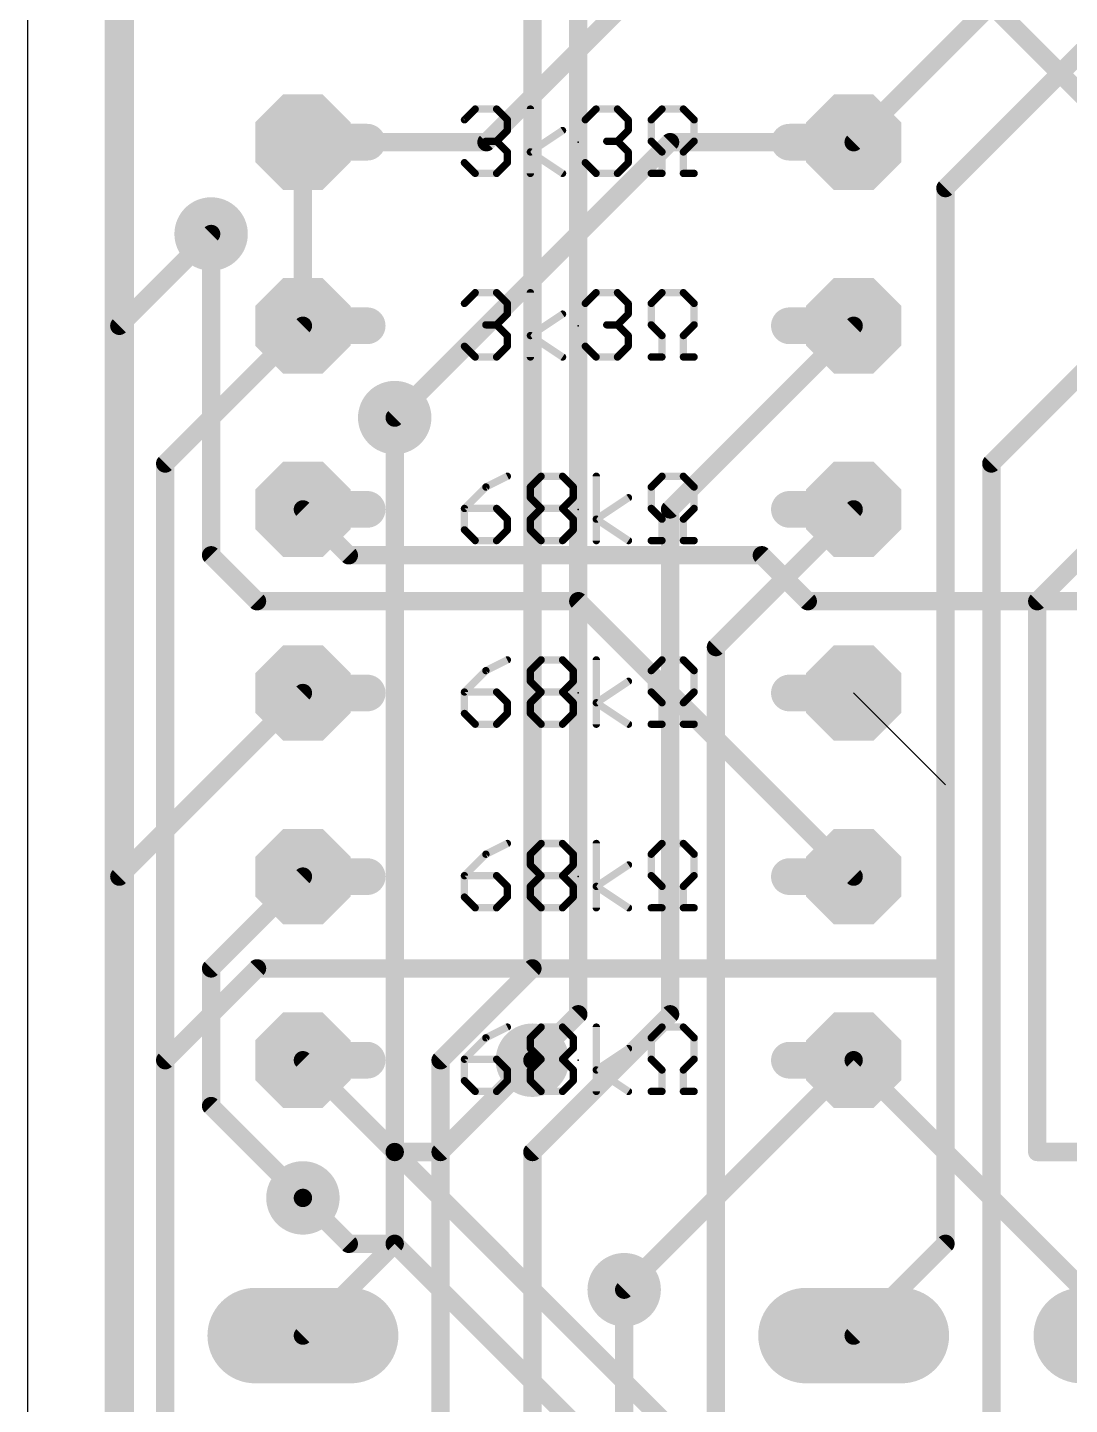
# Model space of a CAD drawing. Extents: x 0 to 1.69, y 0 to 1.95.
# Drawn here: x 0 to 0.568, y 0.713 to 1.462 of the extents above; entities that cross this region are included whole.
import ezdxf

# ---------------------------------------------------------------- set-up
doc = ezdxf.new("R2010")
doc.units = 0
for name, color, linetype in [('1', 22, 'CONTINUOUS'), ('16', 175, 'CONTINUOUS'), ('17', 82, 'CONTINUOUS'), ('18', 82, 'CONTINUOUS'), ('19', 53, 'CONTINUOUS'), ('20', 7, 'CONTINUOUS'), ('23', 7, 'CONTINUOUS'), ('27', 253, 'CONTINUOUS'), ('51', 253, 'CONTINUOUS')]:
    doc.layers.add(name, color=color, linetype=linetype)

# ---------------------------------------------------------------- blocks, each defined once
blk = doc.blocks.new('LONGP100')
at = {"const_width": 1}
blk.add_lwpolyline([(-0.5, 0), (0.5, 0)], dxfattribs=at)
at = {"const_width": 0.5}
for points in [[(-0.5, 0.25, 1), (-0.5, -0.25)], [(0.5, -0.25, 1), (0.5, 0.25)]]:
    blk.add_lwpolyline(points, format="xyb", dxfattribs=at)
blk = doc.blocks.new('OCTAGONP')
at = {"const_width": 0.5}
blk.add_lwpolyline([(-0.25, -0.103553), (-0.25, 0.103553), (-0.103553, 0.25), (0.103553, 0.25), (0.25, 0.103553), (0.25, -0.103553), (0.103553, -0.25), (-0.103553, -0.25), (-0.25, -0.103553), (-0.25, 0.103553)], dxfattribs=at)
blk = doc.blocks.new('ROUNDV')
at = {"const_width": 0.5}
blk.add_lwpolyline([(0, -0.25, 1), (0, 0.25, 1), (0, -0.25)], format="xyb", dxfattribs=at)

msp = doc.modelspace()

# ---------------------------------------------------------------- linework, layer by layer
at = {"layer": '1'}
for points, const_width in [([(0.05, 0.05), (0.05, 1.85)], 0.016), ([(0.25, 1.4), (0.35, 1.5)], 0.01), ([(0.5, 1.5), (0.6, 1.4)], 0.01), ([(0.15, 1.3), (0.15, 1.4)], 0.01), ([(0.15, 1.4), (0.25, 1.4)], 0.01), ([(0.35, 1.4), (0.2, 1.25)], 0.01), ([(0.45, 1.4), (0.35, 1.4)], 0.01), ([(0.1, 1.35), (0.1, 1.175)], 0.01), ([(0.175, 1.175), (0.15, 1.2)], 0.01), ([(0.1, 1.175), (0.125, 1.15)], 0.01), ([(0.4, 1.175), (0.175, 1.175)], 0.01), ([(0.425, 1.15), (0.4, 1.175)], 0.01), ([(0.125, 1.15), (0.3, 1.15)], 0.01), ([(0.3, 1.15), (0.45, 1)], 0.01), ([(0.65, 1.15), (0.425, 1.15)], 0.01), ([(0.05, 1), (0.15, 1.1)], 0.01), ([(0.5, 0.95), (0.5, 1.05)], 0.01), ([(0.05, 0.075), (0.05, 1)], 0.01), ([(0.075, 0.9), (0.125, 0.95)], 0.01), ([(0.125, 0.95), (0.5, 0.95)], 0.01), ([(0.075, 0.35), (0.075, 0.9)], 0.01), ([(0.2, 0.85), (0.15, 0.9)], 0.01), ([(0.225, 0.85), (0.275, 0.9)], 0.01), ([(0.45, 0.9), (0.325, 0.775)], 0.01), ([(0.45, 0.9), (0.6, 0.75)], 0.01), ([(0.35, 0.7), (0.2, 0.85)], 0.01), ([(0.2, 0.85), (0.225, 0.85)], 0.01), ([(0.175, 0.8), (0.15, 0.825)], 0.01), ([(0.2, 0.8), (0.175, 0.8)], 0.01), ([(0.375, 0.625), (0.2, 0.8)], 0.01)]:
    msp.add_lwpolyline(points, dxfattribs=dict(at, const_width=const_width))
at = {"layer": '1', "const_width": 0.005}
for points in [[(0.1525, 1.4, 1), (0.1475, 1.4)], [(0.15, 1.4025, 1), (0.15, 1.3975)], [(0.248232, 1.401768, 1), (0.251768, 1.398232)], [(0.25, 1.3975, 1), (0.25, 1.4025)], [(0.35, 1.4025, 1), (0.35, 1.3975)], [(0.351768, 1.398232, 1), (0.348232, 1.401768)], [(0.45, 1.3975, 1), (0.45, 1.4025)], [(0.1025, 1.35, 1), (0.0975, 1.35)], [(0.1475, 1.3, 1), (0.1525, 1.3)], [(0.198232, 1.251768, 1), (0.201768, 1.248232)], [(0.151768, 1.201768, 1), (0.148232, 1.198232)], [(0.101768, 1.176768, 1), (0.098232, 1.173232)], [(0.0975, 1.175, 1), (0.1025, 1.175)], [(0.175, 1.1775, 1), (0.175, 1.1725)], [(0.173232, 1.173232, 1), (0.176768, 1.176768)], [(0.401768, 1.176768, 1), (0.398232, 1.173232)], [(0.4, 1.1725, 1), (0.4, 1.1775)], [(0.125, 1.1525, 1), (0.125, 1.1475)], [(0.301768, 1.151768, 1), (0.298232, 1.148232)], [(0.3, 1.1475, 1), (0.3, 1.1525)], [(0.425, 1.1525, 1), (0.425, 1.1475)], [(0.123232, 1.148232, 1), (0.126768, 1.151768)], [(0.423232, 1.148232, 1), (0.426768, 1.151768)], [(0.151768, 1.098232, 1), (0.148232, 1.101768)], [(0.5025, 1.05, 1), (0.4975, 1.05)], [(0.0525, 1, 1), (0.0475, 1)], [(0.048232, 1.001768, 1), (0.051768, 0.998232)], [(0.448232, 0.998232, 1), (0.451768, 1.001768)], [(0.125, 0.9525, 1), (0.125, 0.9475)], [(0.126768, 0.948232, 1), (0.123232, 0.951768)], [(0.4975, 0.95, 1), (0.5025, 0.95)], [(0.5, 0.9475, 1), (0.5, 0.9525)], [(0.0775, 0.9, 1), (0.0725, 0.9)], [(0.073232, 0.901768, 1), (0.076768, 0.898232)], [(0.151768, 0.901768, 1), (0.148232, 0.898232)], [(0.276768, 0.898232, 1), (0.273232, 0.901768)], [(0.451768, 0.901768, 1), (0.448232, 0.898232)], [(0.451768, 0.898232, 1), (0.448232, 0.901768)], [(0.201768, 0.851768, 1), (0.198232, 0.848232)], [(0.2, 0.8525, 1), (0.2, 0.8475)], [(0.225, 0.8475, 1), (0.225, 0.8525)], [(0.198232, 0.848232, 1), (0.201768, 0.851768)], [(0.223232, 0.851768, 1), (0.226768, 0.848232)], [(0.151768, 0.826768, 1), (0.148232, 0.823232)], [(0.175, 0.8025, 1), (0.175, 0.7975)], [(0.173232, 0.798232, 1), (0.176768, 0.801768)], [(0.201768, 0.801768, 1), (0.198232, 0.798232)], [(0.2, 0.7975, 1), (0.2, 0.8025)], [(0.323232, 0.776768, 1), (0.326768, 0.773232)]]:
    msp.add_lwpolyline(points, format="xyb", dxfattribs=at)
at = {"layer": '16'}
for points, const_width in [([(0.05, 0.05), (0.05, 1.85)], 0.016), ([(0.3, 0.925), (0.3, 1.825)], 0.01), ([(0.275, 0.95), (0.275, 1.675)], 0.01), ([(0.45, 1.4), (0.525, 1.475)], 0.01), ([(0.575, 1.45), (0.5, 1.375)], 0.01), ([(0.5, 1.375), (0.5, 0.8)], 0.01), ([(0.05, 1.3), (0.1, 1.35)], 0.01), ([(0.05, 0.35), (0.05, 1.3)], 0.01), ([(0.15, 1.3), (0.075, 1.225)], 0.01), ([(0.45, 1.3), (0.35, 1.2)], 0.01), ([(0.525, 1.225), (0.6, 1.3)], 0.01), ([(0.2, 1.25), (0.2, 0.8)], 0.01), ([(0.075, 1.225), (0.075, 0.625)], 0.01), ([(0.525, 0.525), (0.525, 1.225)], 0.01), ([(0.35, 1.2), (0.35, 0.925)], 0.01), ([(0.45, 1.2), (0.375, 1.125)], 0.01), ([(0.6, 1.2), (0.55, 1.15)], 0.01), ([(0.55, 1.15), (0.55, 0.85)], 0.01), ([(0.375, 1.125), (0.375, 0.425)], 0.01), ([(0.1, 0.95), (0.15, 1)], 0.01), ([(0.1, 0.875), (0.1, 0.95)], 0.01), ([(0.225, 0.9), (0.275, 0.95)], 0.01), ([(0.35, 0.925), (0.275, 0.85)], 0.01), ([(0.275, 0.9), (0.3, 0.925)], 0.01), ([(0.225, 0.425), (0.225, 0.9)], 0.01), ([(0.15, 0.825), (0.1, 0.875)], 0.01), ([(0.275, 0.85), (0.275, 0.675)], 0.01), ([(0.55, 0.85), (0.6, 0.85)], 0.01), ([(0.2, 0.8), (0.15, 0.75)], 0.01), ([(0.5, 0.8), (0.45, 0.75)], 0.01), ([(0.325, 0.775), (0.325, 0.625)], 0.01)]:
    msp.add_lwpolyline(points, dxfattribs=dict(at, const_width=const_width))
at = {"layer": '16', "const_width": 0.005}
for points in [[(0.448232, 1.401768, 1), (0.451768, 1.398232)], [(0.5025, 1.375, 1), (0.4975, 1.375)], [(0.498232, 1.376768, 1), (0.501768, 1.373232)], [(0.101768, 1.348232, 1), (0.098232, 1.351768)], [(0.0525, 1.3, 1), (0.0475, 1.3)], [(0.151768, 1.298232, 1), (0.148232, 1.301768)], [(0.451768, 1.298232, 1), (0.448232, 1.301768)], [(0.048232, 1.301768, 1), (0.051768, 1.298232)], [(0.2025, 1.25, 1), (0.1975, 1.25)], [(0.0775, 1.225, 1), (0.0725, 1.225)], [(0.5275, 1.225, 1), (0.5225, 1.225)], [(0.073232, 1.226768, 1), (0.076768, 1.223232)], [(0.523232, 1.226768, 1), (0.526768, 1.223232)], [(0.3525, 1.2, 1), (0.3475, 1.2)], [(0.348232, 1.201768, 1), (0.351768, 1.198232)], [(0.451768, 1.198232, 1), (0.448232, 1.201768)], [(0.5525, 1.15, 1), (0.5475, 1.15)], [(0.548232, 1.151768, 1), (0.551768, 1.148232)], [(0.3775, 1.125, 1), (0.3725, 1.125)], [(0.373232, 1.126768, 1), (0.376768, 1.123232)], [(0.151768, 0.998232, 1), (0.148232, 1.001768)], [(0.1025, 0.95, 1), (0.0975, 0.95)], [(0.098232, 0.951768, 1), (0.101768, 0.948232)], [(0.2725, 0.95, 1), (0.2775, 0.95)], [(0.276768, 0.948232, 1), (0.273232, 0.951768)], [(0.301768, 0.923232, 1), (0.298232, 0.926768)], [(0.351768, 0.923232, 1), (0.348232, 0.926768)], [(0.2975, 0.925, 1), (0.3025, 0.925)], [(0.3475, 0.925, 1), (0.3525, 0.925)], [(0.2275, 0.9, 1), (0.2225, 0.9)], [(0.223232, 0.901768, 1), (0.226768, 0.898232)], [(0.273232, 0.901768, 1), (0.276768, 0.898232)], [(0.101768, 0.876768, 1), (0.098232, 0.873232)], [(0.0975, 0.875, 1), (0.1025, 0.875)], [(0.2775, 0.85, 1), (0.2725, 0.85)], [(0.55, 0.8525, 1), (0.55, 0.8475)], [(0.273232, 0.851768, 1), (0.276768, 0.848232)], [(0.5475, 0.85, 1), (0.5525, 0.85)], [(0.148232, 0.823232, 1), (0.151768, 0.826768)], [(0.1975, 0.8, 1), (0.2025, 0.8)], [(0.201768, 0.798232, 1), (0.198232, 0.801768)], [(0.4975, 0.8, 1), (0.5025, 0.8)], [(0.501768, 0.798232, 1), (0.498232, 0.801768)], [(0.3275, 0.775, 1), (0.3225, 0.775)], [(0.148232, 0.751768, 1), (0.151768, 0.748232)], [(0.448232, 0.751768, 1), (0.451768, 0.748232)]]:
    msp.add_lwpolyline(points, format="xyb", dxfattribs=at)
at = {"layer": '19'}
msp.add_line((0.5, 1.05), (0.45, 1.1), dxfattribs=at)
at = {"layer": '20'}
msp.add_line((0, 1.949606), (0, 0), dxfattribs=at)
at = {"layer": '23'}
for p in [(0.3, 1.4), (0.3, 1.3), (0.3, 1.2), (0.3, 1.1), (0.3, 1), (0.3, 0.9)]:
    msp.add_point(p, dxfattribs=at)
at = {"layer": '27', "const_width": 0.004}
for points in [[(0.238, 1.412192), (0.243838, 1.41803)], [(0.243838, 1.41803), (0.255515, 1.41803)], [(0.255515, 1.41803), (0.261353, 1.412192)], [(0.273911, 1.383), (0.273911, 1.41803)], [(0.303836, 1.412192), (0.309674, 1.41803)], [(0.309674, 1.41803), (0.321351, 1.41803)], [(0.321351, 1.41803), (0.327189, 1.412192)], [(0.339747, 1.412192), (0.345585, 1.41803)], [(0.345585, 1.41803), (0.357262, 1.41803)], [(0.357262, 1.41803), (0.3631, 1.412192)], [(0.261353, 1.412192), (0.261353, 1.406353)], [(0.327189, 1.412192), (0.327189, 1.406353)], [(0.339747, 1.400515), (0.339747, 1.412192)], [(0.3631, 1.412192), (0.3631, 1.400515)], [(0.255515, 1.400515), (0.249677, 1.400515)], [(0.261353, 1.406353), (0.255515, 1.400515)], [(0.255515, 1.400515), (0.261353, 1.394677)], [(0.273911, 1.394677), (0.291426, 1.406353)], [(0.321351, 1.400515), (0.315513, 1.400515)], [(0.327189, 1.406353), (0.321351, 1.400515)], [(0.321351, 1.400515), (0.327189, 1.394677)], [(0.345585, 1.394677), (0.339747, 1.400515)], [(0.3631, 1.400515), (0.357262, 1.394677)], [(0.261353, 1.394677), (0.261353, 1.388838)], [(0.291426, 1.383), (0.273911, 1.394677)], [(0.327189, 1.394677), (0.327189, 1.388838)], [(0.345585, 1.383), (0.345585, 1.394677)], [(0.357262, 1.394677), (0.357262, 1.383)], [(0.243838, 1.383), (0.238, 1.388838)], [(0.261353, 1.388838), (0.255515, 1.383)], [(0.309674, 1.383), (0.303836, 1.388838)], [(0.327189, 1.388838), (0.321351, 1.383)], [(0.255515, 1.383), (0.243838, 1.383)], [(0.321351, 1.383), (0.309674, 1.383)], [(0.339747, 1.383), (0.345585, 1.383)], [(0.357262, 1.383), (0.3631, 1.383)], [(0.238, 1.312192), (0.243838, 1.31803)], [(0.243838, 1.31803), (0.255515, 1.31803)], [(0.255515, 1.31803), (0.261353, 1.312192)], [(0.273911, 1.283), (0.273911, 1.31803)], [(0.303836, 1.312192), (0.309674, 1.31803)], [(0.309674, 1.31803), (0.321351, 1.31803)], [(0.321351, 1.31803), (0.327189, 1.312192)], [(0.339747, 1.312192), (0.345585, 1.31803)], [(0.345585, 1.31803), (0.357262, 1.31803)], [(0.357262, 1.31803), (0.3631, 1.312192)], [(0.261353, 1.312192), (0.261353, 1.306353)], [(0.327189, 1.312192), (0.327189, 1.306353)], [(0.339747, 1.300515), (0.339747, 1.312192)], [(0.3631, 1.312192), (0.3631, 1.300515)], [(0.261353, 1.306353), (0.255515, 1.300515)], [(0.273911, 1.294677), (0.291426, 1.306353)], [(0.327189, 1.306353), (0.321351, 1.300515)], [(0.255515, 1.300515), (0.249677, 1.300515)], [(0.255515, 1.300515), (0.261353, 1.294677)], [(0.321351, 1.300515), (0.315513, 1.300515)], [(0.321351, 1.300515), (0.327189, 1.294677)], [(0.345585, 1.294677), (0.339747, 1.300515)], [(0.3631, 1.300515), (0.357262, 1.294677)], [(0.243838, 1.283), (0.238, 1.288838)], [(0.261353, 1.288838), (0.255515, 1.283)], [(0.261353, 1.294677), (0.261353, 1.288838)], [(0.291426, 1.283), (0.273911, 1.294677)], [(0.309674, 1.283), (0.303836, 1.288838)], [(0.327189, 1.288838), (0.321351, 1.283)], [(0.327189, 1.294677), (0.327189, 1.288838)], [(0.345585, 1.283), (0.345585, 1.294677)], [(0.357262, 1.294677), (0.357262, 1.283)], [(0.255515, 1.283), (0.243838, 1.283)], [(0.321351, 1.283), (0.309674, 1.283)], [(0.339747, 1.283), (0.345585, 1.283)], [(0.357262, 1.283), (0.3631, 1.283)], [(0.261353, 1.21803), (0.249677, 1.212192)], [(0.273911, 1.212192), (0.279749, 1.21803)], [(0.279749, 1.21803), (0.291426, 1.21803)], [(0.291426, 1.21803), (0.297264, 1.212192)], [(0.309821, 1.183), (0.309821, 1.21803)], [(0.339747, 1.212192), (0.345585, 1.21803)], [(0.345585, 1.21803), (0.357262, 1.21803)], [(0.357262, 1.21803), (0.3631, 1.212192)], [(0.249677, 1.212192), (0.238, 1.200515)], [(0.273911, 1.206353), (0.273911, 1.212192)], [(0.279749, 1.200515), (0.273911, 1.206353)], [(0.297264, 1.206353), (0.291426, 1.200515)], [(0.297264, 1.212192), (0.297264, 1.206353)], [(0.309821, 1.194677), (0.327336, 1.206353)], [(0.339747, 1.200515), (0.339747, 1.212192)], [(0.3631, 1.212192), (0.3631, 1.200515)], [(0.238, 1.200515), (0.238, 1.188838)], [(0.255515, 1.200515), (0.238, 1.200515)], [(0.261353, 1.194677), (0.255515, 1.200515)], [(0.273911, 1.194677), (0.279749, 1.200515)], [(0.279749, 1.200515), (0.291426, 1.200515)], [(0.291426, 1.200515), (0.297264, 1.194677)], [(0.345585, 1.194677), (0.339747, 1.200515)], [(0.3631, 1.200515), (0.357262, 1.194677)], [(0.261353, 1.188838), (0.261353, 1.194677)], [(0.273911, 1.188838), (0.273911, 1.194677)], [(0.297264, 1.194677), (0.297264, 1.188838)], [(0.327336, 1.183), (0.309821, 1.194677)], [(0.345585, 1.183), (0.345585, 1.194677)], [(0.357262, 1.194677), (0.357262, 1.183)], [(0.238, 1.188838), (0.243838, 1.183)], [(0.243838, 1.183), (0.255515, 1.183)], [(0.255515, 1.183), (0.261353, 1.188838)], [(0.279749, 1.183), (0.273911, 1.188838)], [(0.291426, 1.183), (0.279749, 1.183)], [(0.297264, 1.188838), (0.291426, 1.183)], [(0.339747, 1.183), (0.345585, 1.183)], [(0.357262, 1.183), (0.3631, 1.183)], [(0.261353, 1.11803), (0.249677, 1.112192)], [(0.273911, 1.112192), (0.279749, 1.11803)], [(0.279749, 1.11803), (0.291426, 1.11803)], [(0.291426, 1.11803), (0.297264, 1.112192)], [(0.309821, 1.083), (0.309821, 1.11803)], [(0.339747, 1.112192), (0.345585, 1.11803)], [(0.345585, 1.11803), (0.357262, 1.11803)], [(0.357262, 1.11803), (0.3631, 1.112192)], [(0.249677, 1.112192), (0.238, 1.100515)], [(0.273911, 1.106353), (0.273911, 1.112192)], [(0.297264, 1.112192), (0.297264, 1.106353)], [(0.339747, 1.100515), (0.339747, 1.112192)], [(0.3631, 1.112192), (0.3631, 1.100515)], [(0.238, 1.100515), (0.238, 1.088838)], [(0.255515, 1.100515), (0.238, 1.100515)], [(0.261353, 1.094677), (0.255515, 1.100515)], [(0.279749, 1.100515), (0.273911, 1.106353)], [(0.273911, 1.094677), (0.279749, 1.100515)], [(0.279749, 1.100515), (0.291426, 1.100515)], [(0.297264, 1.106353), (0.291426, 1.100515)], [(0.291426, 1.100515), (0.297264, 1.094677)], [(0.309821, 1.094677), (0.327336, 1.106353)], [(0.345585, 1.094677), (0.339747, 1.100515)], [(0.3631, 1.100515), (0.357262, 1.094677)], [(0.261353, 1.088838), (0.261353, 1.094677)], [(0.273911, 1.088838), (0.273911, 1.094677)], [(0.297264, 1.094677), (0.297264, 1.088838)], [(0.327336, 1.083), (0.309821, 1.094677)], [(0.345585, 1.083), (0.345585, 1.094677)], [(0.357262, 1.094677), (0.357262, 1.083)], [(0.238, 1.088838), (0.243838, 1.083)], [(0.255515, 1.083), (0.261353, 1.088838)], [(0.279749, 1.083), (0.273911, 1.088838)], [(0.297264, 1.088838), (0.291426, 1.083)], [(0.243838, 1.083), (0.255515, 1.083)], [(0.291426, 1.083), (0.279749, 1.083)], [(0.339747, 1.083), (0.345585, 1.083)], [(0.357262, 1.083), (0.3631, 1.083)], [(0.261353, 1.01803), (0.249677, 1.012192)], [(0.273911, 1.012192), (0.279749, 1.01803)], [(0.279749, 1.01803), (0.291426, 1.01803)], [(0.291426, 1.01803), (0.297264, 1.012192)], [(0.309821, 0.983), (0.309821, 1.01803)], [(0.339747, 1.012192), (0.345585, 1.01803)], [(0.345585, 1.01803), (0.357262, 1.01803)], [(0.357262, 1.01803), (0.3631, 1.012192)], [(0.249677, 1.012192), (0.238, 1.000515)], [(0.273911, 1.006353), (0.273911, 1.012192)], [(0.297264, 1.012192), (0.297264, 1.006353)], [(0.339747, 1.000515), (0.339747, 1.012192)], [(0.3631, 1.012192), (0.3631, 1.000515)], [(0.279749, 1.000515), (0.273911, 1.006353)], [(0.297264, 1.006353), (0.291426, 1.000515)], [(0.309821, 0.994677), (0.327336, 1.006353)], [(0.238, 1.000515), (0.238, 0.988838)], [(0.255515, 1.000515), (0.238, 1.000515)], [(0.261353, 0.994677), (0.255515, 1.000515)], [(0.273911, 0.994677), (0.279749, 1.000515)], [(0.279749, 1.000515), (0.291426, 1.000515)], [(0.291426, 1.000515), (0.297264, 0.994677)], [(0.345585, 0.994677), (0.339747, 1.000515)], [(0.3631, 1.000515), (0.357262, 0.994677)], [(0.238, 0.988838), (0.243838, 0.983)], [(0.255515, 0.983), (0.261353, 0.988838)], [(0.261353, 0.988838), (0.261353, 0.994677)], [(0.273911, 0.988838), (0.273911, 0.994677)], [(0.279749, 0.983), (0.273911, 0.988838)], [(0.297264, 0.988838), (0.291426, 0.983)], [(0.297264, 0.994677), (0.297264, 0.988838)], [(0.327336, 0.983), (0.309821, 0.994677)], [(0.345585, 0.983), (0.345585, 0.994677)], [(0.357262, 0.994677), (0.357262, 0.983)], [(0.243838, 0.983), (0.255515, 0.983)], [(0.291426, 0.983), (0.279749, 0.983)], [(0.339747, 0.983), (0.345585, 0.983)], [(0.357262, 0.983), (0.3631, 0.983)], [(0.261353, 0.91803), (0.249677, 0.912192)], [(0.273911, 0.912192), (0.279749, 0.91803)], [(0.279749, 0.91803), (0.291426, 0.91803)], [(0.291426, 0.91803), (0.297264, 0.912192)], [(0.309821, 0.883), (0.309821, 0.91803)], [(0.339747, 0.912192), (0.345585, 0.91803)], [(0.345585, 0.91803), (0.357262, 0.91803)], [(0.357262, 0.91803), (0.3631, 0.912192)], [(0.249677, 0.912192), (0.238, 0.900515)], [(0.273911, 0.906353), (0.273911, 0.912192)], [(0.279749, 0.900515), (0.273911, 0.906353)], [(0.297264, 0.906353), (0.291426, 0.900515)], [(0.297264, 0.912192), (0.297264, 0.906353)], [(0.309821, 0.894677), (0.327336, 0.906353)], [(0.339747, 0.900515), (0.339747, 0.912192)], [(0.3631, 0.912192), (0.3631, 0.900515)], [(0.238, 0.900515), (0.238, 0.888838)], [(0.255515, 0.900515), (0.238, 0.900515)], [(0.261353, 0.894677), (0.255515, 0.900515)], [(0.273911, 0.894677), (0.279749, 0.900515)], [(0.279749, 0.900515), (0.291426, 0.900515)], [(0.291426, 0.900515), (0.297264, 0.894677)], [(0.345585, 0.894677), (0.339747, 0.900515)], [(0.3631, 0.900515), (0.357262, 0.894677)], [(0.261353, 0.888838), (0.261353, 0.894677)], [(0.273911, 0.888838), (0.273911, 0.894677)], [(0.297264, 0.894677), (0.297264, 0.888838)], [(0.327336, 0.883), (0.309821, 0.894677)], [(0.345585, 0.883), (0.345585, 0.894677)], [(0.357262, 0.894677), (0.357262, 0.883)], [(0.238, 0.888838), (0.243838, 0.883)], [(0.243838, 0.883), (0.255515, 0.883)], [(0.255515, 0.883), (0.261353, 0.888838)], [(0.279749, 0.883), (0.273911, 0.888838)], [(0.291426, 0.883), (0.279749, 0.883)], [(0.297264, 0.888838), (0.291426, 0.883)], [(0.339747, 0.883), (0.345585, 0.883)], [(0.357262, 0.883), (0.3631, 0.883)]]:
    msp.add_lwpolyline(points, dxfattribs=at)
at = {"layer": '27', "const_width": 0.002}
for points in [[(0.243838, 1.41903, 1), (0.243838, 1.41703)], [(0.244545, 1.417323, 1), (0.243131, 1.418737)], [(0.256222, 1.418737, 1), (0.254808, 1.417323)], [(0.255515, 1.41703, 1), (0.255515, 1.41903)], [(0.274911, 1.41803, 1), (0.272911, 1.41803)], [(0.309674, 1.41903, 1), (0.309674, 1.41703)], [(0.310382, 1.417323, 1), (0.308967, 1.418737)], [(0.322058, 1.418737, 1), (0.320644, 1.417323)], [(0.321351, 1.41703, 1), (0.321351, 1.41903)], [(0.345585, 1.41903, 1), (0.345585, 1.41703)], [(0.346292, 1.417323, 1), (0.344878, 1.418737)], [(0.357969, 1.418737, 1), (0.356555, 1.417323)], [(0.357262, 1.41703, 1), (0.357262, 1.41903)], [(0.237293, 1.412899, 1), (0.238707, 1.411484)], [(0.262353, 1.412192, 1), (0.260353, 1.412192)], [(0.260646, 1.411484, 1), (0.26206, 1.412899)], [(0.303129, 1.412899, 1), (0.304543, 1.411484)], [(0.328189, 1.412192, 1), (0.326189, 1.412192)], [(0.326482, 1.411484, 1), (0.327897, 1.412899)], [(0.340747, 1.412192, 1), (0.338747, 1.412192)], [(0.33904, 1.412899, 1), (0.340454, 1.411484)], [(0.3641, 1.412192, 1), (0.3621, 1.412192)], [(0.362393, 1.411484, 1), (0.363807, 1.412899)], [(0.249677, 1.401515, 1), (0.249677, 1.399515)], [(0.256222, 1.401222, 1), (0.254808, 1.399808)], [(0.255515, 1.399515, 1), (0.255515, 1.401515)], [(0.260353, 1.406353, 1), (0.262353, 1.406353)], [(0.26206, 1.405646, 1), (0.260646, 1.40706)], [(0.29198, 1.405521, 1), (0.290871, 1.407185)], [(0.315513, 1.401515, 1), (0.315513, 1.399515)], [(0.322058, 1.401222, 1), (0.320644, 1.399808)], [(0.321351, 1.399515, 1), (0.321351, 1.401515)], [(0.326189, 1.406353, 1), (0.328189, 1.406353)], [(0.327897, 1.405646, 1), (0.326482, 1.40706)], [(0.340454, 1.401222, 1), (0.33904, 1.399808)], [(0.363807, 1.399808, 1), (0.362393, 1.401222)], [(0.254808, 1.401222, 1), (0.256222, 1.399808)], [(0.262353, 1.394677, 1), (0.260353, 1.394677)], [(0.260646, 1.393969, 1), (0.26206, 1.395384)], [(0.274465, 1.395509, 1), (0.273356, 1.393844)], [(0.273356, 1.395509, 1), (0.274465, 1.393845)], [(0.320644, 1.401222, 1), (0.322058, 1.399808)], [(0.328189, 1.394677, 1), (0.326189, 1.394677)], [(0.326482, 1.393969, 1), (0.327897, 1.395384)], [(0.338747, 1.400515, 1), (0.340747, 1.400515)], [(0.346585, 1.394677, 1), (0.344585, 1.394677)], [(0.344878, 1.393969, 1), (0.346292, 1.395384)], [(0.358262, 1.394677, 1), (0.356262, 1.394677)], [(0.356555, 1.395384, 1), (0.357969, 1.393969)], [(0.3621, 1.400515, 1), (0.3641, 1.400515)], [(0.238707, 1.389545, 1), (0.237293, 1.388131)], [(0.260353, 1.388838, 1), (0.262353, 1.388838)], [(0.26206, 1.388131, 1), (0.260646, 1.389545)], [(0.304543, 1.389545, 1), (0.303129, 1.388131)], [(0.326189, 1.388838, 1), (0.328189, 1.388838)], [(0.327897, 1.388131, 1), (0.326482, 1.389545)], [(0.243838, 1.384, 1), (0.243838, 1.382)], [(0.243131, 1.382293, 1), (0.244545, 1.383707)], [(0.254808, 1.383707, 1), (0.256222, 1.382293)], [(0.255515, 1.382, 1), (0.255515, 1.384)], [(0.272911, 1.383, 1), (0.274911, 1.383)], [(0.290871, 1.382168, 1), (0.29198, 1.383832)], [(0.309674, 1.384, 1), (0.309674, 1.382)], [(0.308967, 1.382293, 1), (0.310382, 1.383707)], [(0.320644, 1.383707, 1), (0.322058, 1.382293)], [(0.321351, 1.382, 1), (0.321351, 1.384)], [(0.339747, 1.384, 1), (0.339747, 1.382)], [(0.344585, 1.383, 1), (0.346585, 1.383)], [(0.345585, 1.382, 1), (0.345585, 1.384)], [(0.357262, 1.384, 1), (0.357262, 1.382)], [(0.356262, 1.383, 1), (0.358262, 1.383)], [(0.3631, 1.382, 1), (0.3631, 1.384)], [(0.243838, 1.31903, 1), (0.243838, 1.31703)], [(0.244545, 1.317323, 1), (0.243131, 1.318737)], [(0.256222, 1.318737, 1), (0.254808, 1.317323)], [(0.255515, 1.31703, 1), (0.255515, 1.31903)], [(0.274911, 1.31803, 1), (0.272911, 1.31803)], [(0.309674, 1.31903, 1), (0.309674, 1.31703)], [(0.310382, 1.317323, 1), (0.308967, 1.318737)], [(0.322058, 1.318737, 1), (0.320644, 1.317323)], [(0.321351, 1.31703, 1), (0.321351, 1.31903)], [(0.345585, 1.31903, 1), (0.345585, 1.31703)], [(0.346292, 1.317323, 1), (0.344878, 1.318737)], [(0.357969, 1.318737, 1), (0.356555, 1.317323)], [(0.357262, 1.31703, 1), (0.357262, 1.31903)], [(0.237293, 1.312899, 1), (0.238707, 1.311484)], [(0.262353, 1.312192, 1), (0.260353, 1.312192)], [(0.260646, 1.311484, 1), (0.26206, 1.312899)], [(0.303129, 1.312899, 1), (0.304543, 1.311484)], [(0.328189, 1.312192, 1), (0.326189, 1.312192)], [(0.326482, 1.311484, 1), (0.327897, 1.312899)], [(0.340747, 1.312192, 1), (0.338747, 1.312192)], [(0.33904, 1.312899, 1), (0.340454, 1.311484)], [(0.3641, 1.312192, 1), (0.3621, 1.312192)], [(0.362393, 1.311484, 1), (0.363807, 1.312899)], [(0.260353, 1.306353, 1), (0.262353, 1.306353)], [(0.26206, 1.305646, 1), (0.260646, 1.30706)], [(0.29198, 1.305521, 1), (0.290871, 1.307185)], [(0.326189, 1.306353, 1), (0.328189, 1.306353)], [(0.327897, 1.305646, 1), (0.326482, 1.30706)], [(0.249677, 1.301515, 1), (0.249677, 1.299515)], [(0.256222, 1.301222, 1), (0.254808, 1.299808)], [(0.254808, 1.301222, 1), (0.256222, 1.299808)], [(0.255515, 1.299515, 1), (0.255515, 1.301515)], [(0.315513, 1.301515, 1), (0.315513, 1.299515)], [(0.322058, 1.301222, 1), (0.320644, 1.299808)], [(0.320644, 1.301222, 1), (0.322058, 1.299808)], [(0.321351, 1.299515, 1), (0.321351, 1.301515)], [(0.340454, 1.301222, 1), (0.33904, 1.299808)], [(0.338747, 1.300515, 1), (0.340747, 1.300515)], [(0.3621, 1.300515, 1), (0.3641, 1.300515)], [(0.363807, 1.299808, 1), (0.362393, 1.301222)], [(0.238707, 1.289545, 1), (0.237293, 1.288131)], [(0.262353, 1.294677, 1), (0.260353, 1.294677)], [(0.260646, 1.293969, 1), (0.26206, 1.295384)], [(0.26206, 1.288131, 1), (0.260646, 1.289545)], [(0.274465, 1.295509, 1), (0.273356, 1.293844)], [(0.273356, 1.295509, 1), (0.274465, 1.293845)], [(0.304543, 1.289545, 1), (0.303129, 1.288131)], [(0.328189, 1.294677, 1), (0.326189, 1.294677)], [(0.326482, 1.293969, 1), (0.327897, 1.295384)], [(0.327897, 1.288131, 1), (0.326482, 1.289545)], [(0.346585, 1.294677, 1), (0.344585, 1.294677)], [(0.344878, 1.293969, 1), (0.346292, 1.295384)], [(0.358262, 1.294677, 1), (0.356262, 1.294677)], [(0.356555, 1.295384, 1), (0.357969, 1.293969)], [(0.243838, 1.284, 1), (0.243838, 1.282)], [(0.243131, 1.282293, 1), (0.244545, 1.283707)], [(0.254808, 1.283707, 1), (0.256222, 1.282293)], [(0.255515, 1.282, 1), (0.255515, 1.284)], [(0.260353, 1.288838, 1), (0.262353, 1.288838)], [(0.272911, 1.283, 1), (0.274911, 1.283)], [(0.290871, 1.282168, 1), (0.29198, 1.283832)], [(0.309674, 1.284, 1), (0.309674, 1.282)], [(0.308967, 1.282293, 1), (0.310382, 1.283707)], [(0.320644, 1.283707, 1), (0.322058, 1.282293)], [(0.321351, 1.282, 1), (0.321351, 1.284)], [(0.326189, 1.288838, 1), (0.328189, 1.288838)], [(0.339747, 1.284, 1), (0.339747, 1.282)], [(0.344585, 1.283, 1), (0.346585, 1.283)], [(0.345585, 1.282, 1), (0.345585, 1.284)], [(0.357262, 1.284, 1), (0.357262, 1.282)], [(0.356262, 1.283, 1), (0.358262, 1.283)], [(0.3631, 1.282, 1), (0.3631, 1.284)], [(0.2618, 1.217135, 1), (0.260906, 1.218924)], [(0.279749, 1.21903, 1), (0.279749, 1.21703)], [(0.280456, 1.217323, 1), (0.279042, 1.218737)], [(0.292133, 1.218737, 1), (0.290718, 1.217323)], [(0.291426, 1.21703, 1), (0.291426, 1.21903)], [(0.310821, 1.21803, 1), (0.308821, 1.21803)], [(0.345585, 1.21903, 1), (0.345585, 1.21703)], [(0.346292, 1.217323, 1), (0.344878, 1.218737)], [(0.357969, 1.218737, 1), (0.356555, 1.217323)], [(0.357262, 1.21703, 1), (0.357262, 1.21903)], [(0.249229, 1.213086, 1), (0.250124, 1.211297)], [(0.250384, 1.211484, 1), (0.248969, 1.212899)], [(0.274911, 1.212192, 1), (0.272911, 1.212192)], [(0.273204, 1.212899, 1), (0.274618, 1.211484)], [(0.274618, 1.20706, 1), (0.273204, 1.205646)], [(0.298264, 1.212192, 1), (0.296264, 1.212192)], [(0.296557, 1.211484, 1), (0.297971, 1.212899)], [(0.297971, 1.205646, 1), (0.296557, 1.20706)], [(0.327891, 1.205521, 1), (0.326782, 1.207185)], [(0.340747, 1.212192, 1), (0.338747, 1.212192)], [(0.33904, 1.212899, 1), (0.340454, 1.211484)], [(0.3641, 1.212192, 1), (0.3621, 1.212192)], [(0.362393, 1.211484, 1), (0.363807, 1.212899)], [(0.239, 1.200515, 1), (0.237, 1.200515)], [(0.238, 1.201515, 1), (0.238, 1.199515)], [(0.237293, 1.201222, 1), (0.238707, 1.199808)], [(0.256222, 1.201222, 1), (0.254808, 1.199808)], [(0.255515, 1.199515, 1), (0.255515, 1.201515)], [(0.272911, 1.206353, 1), (0.274911, 1.206353)], [(0.279749, 1.201515, 1), (0.279749, 1.199515)], [(0.280456, 1.199808, 1), (0.279042, 1.201222)], [(0.279042, 1.199808, 1), (0.280456, 1.201222)], [(0.292133, 1.201222, 1), (0.290718, 1.199808)], [(0.290718, 1.201222, 1), (0.292133, 1.199808)], [(0.291426, 1.199515, 1), (0.291426, 1.201515)], [(0.296264, 1.206353, 1), (0.298264, 1.206353)], [(0.340454, 1.201222, 1), (0.33904, 1.199808)], [(0.338747, 1.200515, 1), (0.340747, 1.200515)], [(0.3621, 1.200515, 1), (0.3641, 1.200515)], [(0.363807, 1.199808, 1), (0.362393, 1.201222)], [(0.262353, 1.194677, 1), (0.260353, 1.194677)], [(0.260646, 1.193969, 1), (0.26206, 1.195384)], [(0.274911, 1.194677, 1), (0.272911, 1.194677)], [(0.273204, 1.195384, 1), (0.274618, 1.193969)], [(0.298264, 1.194677, 1), (0.296264, 1.194677)], [(0.296557, 1.193969, 1), (0.297971, 1.195384)], [(0.310376, 1.195509, 1), (0.309267, 1.193844)], [(0.309267, 1.195509, 1), (0.310376, 1.193845)], [(0.346585, 1.194677, 1), (0.344585, 1.194677)], [(0.344878, 1.193969, 1), (0.346292, 1.195384)], [(0.358262, 1.194677, 1), (0.356262, 1.194677)], [(0.356555, 1.195384, 1), (0.357969, 1.193969)], [(0.238707, 1.189545, 1), (0.237293, 1.188131)], [(0.237, 1.188838, 1), (0.239, 1.188838)], [(0.243838, 1.184, 1), (0.243838, 1.182)], [(0.255515, 1.182, 1), (0.255515, 1.184)], [(0.260353, 1.188838, 1), (0.262353, 1.188838)], [(0.26206, 1.188131, 1), (0.260646, 1.189545)], [(0.274618, 1.189545, 1), (0.273204, 1.188131)], [(0.272911, 1.188838, 1), (0.274911, 1.188838)], [(0.279749, 1.184, 1), (0.279749, 1.182)], [(0.291426, 1.182, 1), (0.291426, 1.184)], [(0.296264, 1.188838, 1), (0.298264, 1.188838)], [(0.297971, 1.188131, 1), (0.296557, 1.189545)], [(0.339747, 1.184, 1), (0.339747, 1.182)], [(0.345585, 1.182, 1), (0.345585, 1.184)], [(0.357262, 1.184, 1), (0.357262, 1.182)], [(0.3631, 1.182, 1), (0.3631, 1.184)], [(0.243131, 1.182293, 1), (0.244545, 1.183707)], [(0.254808, 1.183707, 1), (0.256222, 1.182293)], [(0.279042, 1.182293, 1), (0.280456, 1.183707)], [(0.290718, 1.183707, 1), (0.292133, 1.182293)], [(0.308821, 1.183, 1), (0.310821, 1.183)], [(0.326782, 1.182168, 1), (0.327891, 1.183832)], [(0.344585, 1.183, 1), (0.346585, 1.183)], [(0.356262, 1.183, 1), (0.358262, 1.183)], [(0.2618, 1.117135, 1), (0.260906, 1.118924)], [(0.279749, 1.11903, 1), (0.279749, 1.11703)], [(0.280456, 1.117323, 1), (0.279042, 1.118737)], [(0.292133, 1.118737, 1), (0.290718, 1.117323)], [(0.291426, 1.11703, 1), (0.291426, 1.11903)], [(0.310821, 1.11803, 1), (0.308821, 1.11803)], [(0.345585, 1.11903, 1), (0.345585, 1.11703)], [(0.346292, 1.117323, 1), (0.344878, 1.118737)], [(0.357969, 1.118737, 1), (0.356555, 1.117323)], [(0.357262, 1.11703, 1), (0.357262, 1.11903)], [(0.249229, 1.113086, 1), (0.250124, 1.111297)], [(0.250384, 1.111484, 1), (0.248969, 1.112899)], [(0.274911, 1.112192, 1), (0.272911, 1.112192)], [(0.273204, 1.112899, 1), (0.274618, 1.111484)], [(0.298264, 1.112192, 1), (0.296264, 1.112192)], [(0.296557, 1.111484, 1), (0.297971, 1.112899)], [(0.340747, 1.112192, 1), (0.338747, 1.112192)], [(0.33904, 1.112899, 1), (0.340454, 1.111484)], [(0.3641, 1.112192, 1), (0.3621, 1.112192)], [(0.362393, 1.111484, 1), (0.363807, 1.112899)], [(0.239, 1.100515, 1), (0.237, 1.100515)], [(0.238, 1.101515, 1), (0.238, 1.099515)], [(0.256222, 1.101222, 1), (0.254808, 1.099808)], [(0.255515, 1.099515, 1), (0.255515, 1.101515)], [(0.274618, 1.10706, 1), (0.273204, 1.105646)], [(0.272911, 1.106353, 1), (0.274911, 1.106353)], [(0.279749, 1.101515, 1), (0.279749, 1.099515)], [(0.280456, 1.099808, 1), (0.279042, 1.101222)], [(0.292133, 1.101222, 1), (0.290718, 1.099808)], [(0.291426, 1.099515, 1), (0.291426, 1.101515)], [(0.296264, 1.106353, 1), (0.298264, 1.106353)], [(0.297971, 1.105646, 1), (0.296557, 1.10706)], [(0.327891, 1.105521, 1), (0.326782, 1.107185)], [(0.340454, 1.101222, 1), (0.33904, 1.099808)], [(0.363807, 1.099808, 1), (0.362393, 1.101222)], [(0.237293, 1.101222, 1), (0.238707, 1.099808)], [(0.262353, 1.094677, 1), (0.260353, 1.094677)], [(0.260646, 1.093969, 1), (0.26206, 1.095384)], [(0.274911, 1.094677, 1), (0.272911, 1.094677)], [(0.273204, 1.095384, 1), (0.274618, 1.093969)], [(0.279042, 1.099808, 1), (0.280456, 1.101222)], [(0.290718, 1.101222, 1), (0.292133, 1.099808)], [(0.298264, 1.094677, 1), (0.296264, 1.094677)], [(0.296557, 1.093969, 1), (0.297971, 1.095384)], [(0.310376, 1.095509, 1), (0.309267, 1.093844)], [(0.309267, 1.095509, 1), (0.310376, 1.093845)], [(0.338747, 1.100515, 1), (0.340747, 1.100515)], [(0.346585, 1.094677, 1), (0.344585, 1.094677)], [(0.344878, 1.093969, 1), (0.346292, 1.095384)], [(0.358262, 1.094677, 1), (0.356262, 1.094677)], [(0.356555, 1.095384, 1), (0.357969, 1.093969)], [(0.3621, 1.100515, 1), (0.3641, 1.100515)], [(0.238707, 1.089545, 1), (0.237293, 1.088131)], [(0.237, 1.088838, 1), (0.239, 1.088838)], [(0.260353, 1.088838, 1), (0.262353, 1.088838)], [(0.26206, 1.088131, 1), (0.260646, 1.089545)], [(0.274618, 1.089545, 1), (0.273204, 1.088131)], [(0.272911, 1.088838, 1), (0.274911, 1.088838)], [(0.296264, 1.088838, 1), (0.298264, 1.088838)], [(0.297971, 1.088131, 1), (0.296557, 1.089545)], [(0.243838, 1.084, 1), (0.243838, 1.082)], [(0.243131, 1.082293, 1), (0.244545, 1.083707)], [(0.254808, 1.083707, 1), (0.256222, 1.082293)], [(0.255515, 1.082, 1), (0.255515, 1.084)], [(0.279749, 1.084, 1), (0.279749, 1.082)], [(0.279042, 1.082293, 1), (0.280456, 1.083707)], [(0.290718, 1.083707, 1), (0.292133, 1.082293)], [(0.291426, 1.082, 1), (0.291426, 1.084)], [(0.308821, 1.083, 1), (0.310821, 1.083)], [(0.326782, 1.082168, 1), (0.327891, 1.083832)], [(0.339747, 1.084, 1), (0.339747, 1.082)], [(0.344585, 1.083, 1), (0.346585, 1.083)], [(0.345585, 1.082, 1), (0.345585, 1.084)], [(0.357262, 1.084, 1), (0.357262, 1.082)], [(0.356262, 1.083, 1), (0.358262, 1.083)], [(0.3631, 1.082, 1), (0.3631, 1.084)], [(0.2618, 1.017135, 1), (0.260906, 1.018924)], [(0.279749, 1.01903, 1), (0.279749, 1.01703)], [(0.280456, 1.017323, 1), (0.279042, 1.018737)], [(0.292133, 1.018737, 1), (0.290718, 1.017323)], [(0.291426, 1.01703, 1), (0.291426, 1.01903)], [(0.310821, 1.01803, 1), (0.308821, 1.01803)], [(0.345585, 1.01903, 1), (0.345585, 1.01703)], [(0.346292, 1.017323, 1), (0.344878, 1.018737)], [(0.357969, 1.018737, 1), (0.356555, 1.017323)], [(0.357262, 1.01703, 1), (0.357262, 1.01903)], [(0.249229, 1.013086, 1), (0.250124, 1.011297)], [(0.250384, 1.011484, 1), (0.248969, 1.012899)], [(0.274911, 1.012192, 1), (0.272911, 1.012192)], [(0.273204, 1.012899, 1), (0.274618, 1.011484)], [(0.298264, 1.012192, 1), (0.296264, 1.012192)], [(0.296557, 1.011484, 1), (0.297971, 1.012899)], [(0.340747, 1.012192, 1), (0.338747, 1.012192)], [(0.33904, 1.012899, 1), (0.340454, 1.011484)], [(0.3641, 1.012192, 1), (0.3621, 1.012192)], [(0.362393, 1.011484, 1), (0.363807, 1.012899)], [(0.274618, 1.00706, 1), (0.273204, 1.005646)], [(0.272911, 1.006353, 1), (0.274911, 1.006353)], [(0.296264, 1.006353, 1), (0.298264, 1.006353)], [(0.297971, 1.005646, 1), (0.296557, 1.00706)], [(0.327891, 1.005521, 1), (0.326782, 1.007185)], [(0.239, 1.000515, 1), (0.237, 1.000515)], [(0.238, 1.001515, 1), (0.238, 0.999515)], [(0.237293, 1.001222, 1), (0.238707, 0.999808)], [(0.256222, 1.001222, 1), (0.254808, 0.999808)], [(0.255515, 0.999515, 1), (0.255515, 1.001515)], [(0.279749, 1.001515, 1), (0.279749, 0.999515)], [(0.280456, 0.999808, 1), (0.279042, 1.001222)], [(0.279042, 0.999808, 1), (0.280456, 1.001222)], [(0.292133, 1.001222, 1), (0.290718, 0.999808)], [(0.290718, 1.001222, 1), (0.292133, 0.999808)], [(0.291426, 0.999515, 1), (0.291426, 1.001515)], [(0.340454, 1.001222, 1), (0.33904, 0.999808)], [(0.338747, 1.000515, 1), (0.340747, 1.000515)], [(0.3621, 1.000515, 1), (0.3641, 1.000515)], [(0.363807, 0.999808, 1), (0.362393, 1.001222)], [(0.238707, 0.989545, 1), (0.237293, 0.988131)], [(0.262353, 0.994677, 1), (0.260353, 0.994677)], [(0.260646, 0.993969, 1), (0.26206, 0.995384)], [(0.26206, 0.988131, 1), (0.260646, 0.989545)], [(0.274911, 0.994677, 1), (0.272911, 0.994677)], [(0.273204, 0.995384, 1), (0.274618, 0.993969)], [(0.274618, 0.989545, 1), (0.273204, 0.988131)], [(0.298264, 0.994677, 1), (0.296264, 0.994677)], [(0.296557, 0.993969, 1), (0.297971, 0.995384)], [(0.297971, 0.988131, 1), (0.296557, 0.989545)], [(0.310376, 0.995509, 1), (0.309267, 0.993844)], [(0.309267, 0.995509, 1), (0.310376, 0.993845)], [(0.346585, 0.994677, 1), (0.344585, 0.994677)], [(0.344878, 0.993969, 1), (0.346292, 0.995384)], [(0.358262, 0.994677, 1), (0.356262, 0.994677)], [(0.356555, 0.995384, 1), (0.357969, 0.993969)], [(0.237, 0.988838, 1), (0.239, 0.988838)], [(0.243838, 0.984, 1), (0.243838, 0.982)], [(0.243131, 0.982293, 1), (0.244545, 0.983707)], [(0.254808, 0.983707, 1), (0.256222, 0.982293)], [(0.255515, 0.982, 1), (0.255515, 0.984)], [(0.260353, 0.988838, 1), (0.262353, 0.988838)], [(0.272911, 0.988838, 1), (0.274911, 0.988838)], [(0.279749, 0.984, 1), (0.279749, 0.982)], [(0.279042, 0.982293, 1), (0.280456, 0.983707)], [(0.290718, 0.983707, 1), (0.292133, 0.982293)], [(0.291426, 0.982, 1), (0.291426, 0.984)], [(0.296264, 0.988838, 1), (0.298264, 0.988838)], [(0.308821, 0.983, 1), (0.310821, 0.983)], [(0.326782, 0.982168, 1), (0.327891, 0.983832)], [(0.339747, 0.984, 1), (0.339747, 0.982)], [(0.344585, 0.983, 1), (0.346585, 0.983)], [(0.345585, 0.982, 1), (0.345585, 0.984)], [(0.357262, 0.984, 1), (0.357262, 0.982)], [(0.356262, 0.983, 1), (0.358262, 0.983)], [(0.3631, 0.982, 1), (0.3631, 0.984)], [(0.2618, 0.917135, 1), (0.260906, 0.918924)], [(0.279749, 0.91903, 1), (0.279749, 0.91703)], [(0.280456, 0.917323, 1), (0.279042, 0.918737)], [(0.292133, 0.918737, 1), (0.290718, 0.917323)], [(0.291426, 0.91703, 1), (0.291426, 0.91903)], [(0.310821, 0.91803, 1), (0.308821, 0.91803)], [(0.345585, 0.91903, 1), (0.345585, 0.91703)], [(0.346292, 0.917323, 1), (0.344878, 0.918737)], [(0.357969, 0.918737, 1), (0.356555, 0.917323)], [(0.357262, 0.91703, 1), (0.357262, 0.91903)], [(0.249229, 0.913086, 1), (0.250124, 0.911297)], [(0.250384, 0.911484, 1), (0.248969, 0.912899)], [(0.274911, 0.912192, 1), (0.272911, 0.912192)], [(0.273204, 0.912899, 1), (0.274618, 0.911484)], [(0.274618, 0.90706, 1), (0.273204, 0.905646)], [(0.298264, 0.912192, 1), (0.296264, 0.912192)], [(0.296557, 0.911484, 1), (0.297971, 0.912899)], [(0.297971, 0.905646, 1), (0.296557, 0.90706)], [(0.327891, 0.905521, 1), (0.326782, 0.907185)], [(0.340747, 0.912192, 1), (0.338747, 0.912192)], [(0.33904, 0.912899, 1), (0.340454, 0.911484)], [(0.3641, 0.912192, 1), (0.3621, 0.912192)], [(0.362393, 0.911484, 1), (0.363807, 0.912899)], [(0.239, 0.900515, 1), (0.237, 0.900515)], [(0.238, 0.901515, 1), (0.238, 0.899515)], [(0.237293, 0.901222, 1), (0.238707, 0.899808)], [(0.256222, 0.901222, 1), (0.254808, 0.899808)], [(0.255515, 0.899515, 1), (0.255515, 0.901515)], [(0.272911, 0.906353, 1), (0.274911, 0.906353)], [(0.279749, 0.901515, 1), (0.279749, 0.899515)], [(0.280456, 0.899808, 1), (0.279042, 0.901222)], [(0.279042, 0.899808, 1), (0.280456, 0.901222)], [(0.292133, 0.901222, 1), (0.290718, 0.899808)], [(0.290718, 0.901222, 1), (0.292133, 0.899808)], [(0.291426, 0.899515, 1), (0.291426, 0.901515)], [(0.296264, 0.906353, 1), (0.298264, 0.906353)], [(0.340454, 0.901222, 1), (0.33904, 0.899808)], [(0.338747, 0.900515, 1), (0.340747, 0.900515)], [(0.3621, 0.900515, 1), (0.3641, 0.900515)], [(0.363807, 0.899808, 1), (0.362393, 0.901222)], [(0.262353, 0.894677, 1), (0.260353, 0.894677)], [(0.260646, 0.893969, 1), (0.26206, 0.895384)], [(0.274911, 0.894677, 1), (0.272911, 0.894677)], [(0.273204, 0.895384, 1), (0.274618, 0.893969)], [(0.298264, 0.894677, 1), (0.296264, 0.894677)], [(0.296557, 0.893969, 1), (0.297971, 0.895384)], [(0.310376, 0.895509, 1), (0.309267, 0.893844)], [(0.309267, 0.895509, 1), (0.310376, 0.893845)], [(0.346585, 0.894677, 1), (0.344585, 0.894677)], [(0.344878, 0.893969, 1), (0.346292, 0.895384)], [(0.358262, 0.894677, 1), (0.356262, 0.894677)], [(0.356555, 0.895384, 1), (0.357969, 0.893969)], [(0.238707, 0.889545, 1), (0.237293, 0.888131)], [(0.237, 0.888838, 1), (0.239, 0.888838)], [(0.243838, 0.884, 1), (0.243838, 0.882)], [(0.255515, 0.882, 1), (0.255515, 0.884)], [(0.260353, 0.888838, 1), (0.262353, 0.888838)], [(0.26206, 0.888131, 1), (0.260646, 0.889545)], [(0.274618, 0.889545, 1), (0.273204, 0.888131)], [(0.272911, 0.888838, 1), (0.274911, 0.888838)], [(0.279749, 0.884, 1), (0.279749, 0.882)], [(0.291426, 0.882, 1), (0.291426, 0.884)], [(0.296264, 0.888838, 1), (0.298264, 0.888838)], [(0.297971, 0.888131, 1), (0.296557, 0.889545)], [(0.339747, 0.884, 1), (0.339747, 0.882)], [(0.345585, 0.882, 1), (0.345585, 0.884)], [(0.357262, 0.884, 1), (0.357262, 0.882)], [(0.3631, 0.882, 1), (0.3631, 0.884)], [(0.243131, 0.882293, 1), (0.244545, 0.883707)], [(0.254808, 0.883707, 1), (0.256222, 0.882293)], [(0.279042, 0.882293, 1), (0.280456, 0.883707)], [(0.290718, 0.883707, 1), (0.292133, 0.882293)], [(0.308821, 0.883, 1), (0.310821, 0.883)], [(0.326782, 0.882168, 1), (0.327891, 0.883832)], [(0.344585, 0.883, 1), (0.346585, 0.883)], [(0.356262, 0.883, 1), (0.358262, 0.883)]]:
    msp.add_lwpolyline(points, format="xyb", dxfattribs=at)
at = {"layer": '51', "const_width": 0.02}
for points in [[(0.15, 1.4), (0.185, 1.4)], [(0.45, 1.4), (0.415, 1.4)], [(0.15, 1.3), (0.185, 1.3)], [(0.45, 1.3), (0.415, 1.3)], [(0.15, 1.2), (0.185, 1.2)], [(0.45, 1.2), (0.415, 1.2)], [(0.15, 1.1), (0.185, 1.1)], [(0.45, 1.1), (0.415, 1.1)], [(0.15, 1), (0.185, 1)], [(0.45, 1), (0.415, 1)], [(0.15, 0.9), (0.185, 0.9)], [(0.45, 0.9), (0.415, 0.9)]]:
    msp.add_lwpolyline(points, dxfattribs=at)
at = {"layer": '51', "const_width": 0.01}
for points in [[(0.15, 1.405, 1), (0.15, 1.395)], [(0.185, 1.395, 1), (0.185, 1.405)], [(0.415, 1.405, 1), (0.415, 1.395)], [(0.45, 1.395, 1), (0.45, 1.405)], [(0.15, 1.305, 1), (0.15, 1.295)], [(0.185, 1.295, 1), (0.185, 1.305)], [(0.415, 1.305, 1), (0.415, 1.295)], [(0.45, 1.295, 1), (0.45, 1.305)], [(0.15, 1.205, 1), (0.15, 1.195)], [(0.185, 1.195, 1), (0.185, 1.205)], [(0.415, 1.205, 1), (0.415, 1.195)], [(0.45, 1.195, 1), (0.45, 1.205)], [(0.15, 1.105, 1), (0.15, 1.095)], [(0.185, 1.095, 1), (0.185, 1.105)], [(0.415, 1.105, 1), (0.415, 1.095)], [(0.45, 1.095, 1), (0.45, 1.105)], [(0.15, 1.005, 1), (0.15, 0.995)], [(0.185, 0.995, 1), (0.185, 1.005)], [(0.415, 1.005, 1), (0.415, 0.995)], [(0.45, 0.995, 1), (0.45, 1.005)], [(0.15, 0.905, 1), (0.15, 0.895)], [(0.185, 0.895, 1), (0.185, 0.905)], [(0.415, 0.905, 1), (0.415, 0.895)], [(0.45, 0.895, 1), (0.45, 0.905)]]:
    msp.add_lwpolyline(points, format="xyb", dxfattribs=at)

# ---------------------------------------------------------------- block references
at = {"layer": '17', "xscale": 0.052, "yscale": 0.052}
for name, p in [('OCTAGONP', (0.15, 1.4)), ('OCTAGONP', (0.15, 1.4)), ('OCTAGONP', (0.45, 1.4)), ('OCTAGONP', (0.45, 1.4)), ('OCTAGONP', (0.15, 1.3)), ('OCTAGONP', (0.15, 1.3)), ('OCTAGONP', (0.45, 1.3)), ('OCTAGONP', (0.45, 1.3)), ('OCTAGONP', (0.15, 1.2)), ('OCTAGONP', (0.15, 1.2)), ('OCTAGONP', (0.45, 1.2)), ('OCTAGONP', (0.45, 1.2)), ('OCTAGONP', (0.15, 1.1)), ('OCTAGONP', (0.15, 1.1)), ('OCTAGONP', (0.45, 1.1)), ('OCTAGONP', (0.45, 1.1)), ('OCTAGONP', (0.15, 1)), ('OCTAGONP', (0.15, 1)), ('OCTAGONP', (0.45, 1)), ('OCTAGONP', (0.45, 1)), ('OCTAGONP', (0.15, 0.9)), ('OCTAGONP', (0.15, 0.9)), ('OCTAGONP', (0.45, 0.9)), ('OCTAGONP', (0.45, 0.9)), ('LONGP100', (0.15, 0.75)), ('LONGP100', (0.15, 0.75)), ('LONGP100', (0.45, 0.75)), ('LONGP100', (0.45, 0.75)), ('LONGP100', (0.6, 0.75)), ('LONGP100', (0.6, 0.75))]:
    msp.add_blockref(name, p, dxfattribs=at)
at = {"layer": '18', "xscale": 0.04, "yscale": 0.04}
for p in [(0.1, 1.35), (0.1, 1.35), (0.2, 1.25), (0.2, 1.25), (0.275, 0.9), (0.275, 0.9), (0.15, 0.825), (0.15, 0.825), (0.325, 0.775), (0.325, 0.775)]:
    msp.add_blockref('ROUNDV', p, dxfattribs=at)

doc.saveas('drawing.dxf')
